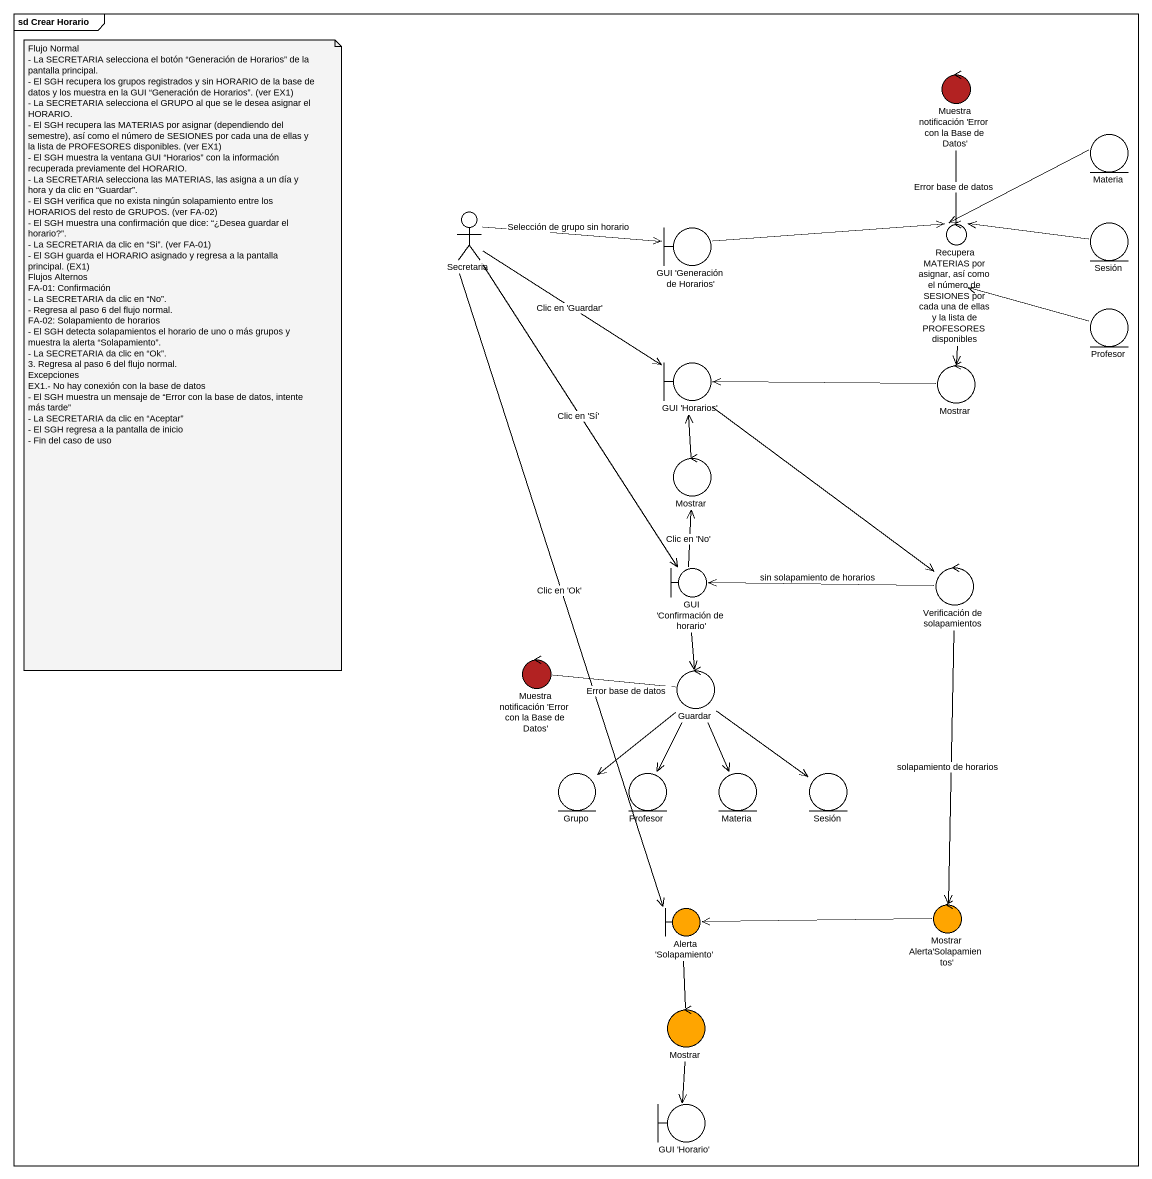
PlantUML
@startuml
mainframe sd Crear Horario
control "Muestra notificación 'Error con la Base de Datos'" as Muestra_notificación_Error #B22222
entity Materia
actor Secretaria
boundary "GUI 'Generación de Horarios'" as GUI_Generación_de_Horarios
control "Recupera MATERIAS por asignar, así como el número de SESIONES por cada una de ellas y la lista de PROFESORES disponibles" as Recupera_MATERIAS_por
entity Sesión
entity Profesor
boundary "GUI 'Horarios'" as GUI_Horarios
control Mostrar
control "Mostrar" as Mostrar_2
boundary "GUI 'Confirmación de horario'" as GUI_Confirmación_de_horario
control "Verificación de solapamientos" as Verificación_de
control "Muestra notificación 'Error con la Base de Datos'" as Muestra_notificación_Error_2 #B22222
control Guardar
entity Grupo
entity "Profesor" as Profesor_2
entity "Materia" as Materia_2
entity "Sesión" as Sesión_2
boundary "Alerta 'Solapamiento'" as Alerta_Solapamiento #FFA500
control "Mostrar Alerta'Solapamientos'" as Mostrar_Alerta_Solapamientos #FFA500
control "Mostrar" as Mostrar_3 #FFA500
boundary "GUI 'Horario'" as GUI_Horario
Materia --> Recupera_MATERIAS_por
Secretaria -right-> GUI_Generación_de_Horarios : Selección de grupo sin horario
Secretaria --> GUI_Horarios : Clic en 'Guardar'
Secretaria --> GUI_Confirmación_de_horario : Clic en 'Sí'
Secretaria --> Alerta_Solapamiento : Clic en 'Ok'
GUI_Generación_de_Horarios -right-> Recupera_MATERIAS_por
Recupera_MATERIAS_por -up- Muestra_notificación_Error : Error base de datos
Recupera_MATERIAS_por --> Mostrar
Sesión -left-> Recupera_MATERIAS_por
Profesor -left-> Recupera_MATERIAS_por
GUI_Horarios --> Verificación_de
Mostrar -left-> GUI_Horarios
Mostrar_2 -up-> GUI_Horarios
GUI_Confirmación_de_horario -up-> Mostrar_2 : Clic en 'No'
GUI_Confirmación_de_horario --> Guardar
Verificación_de -left-> GUI_Confirmación_de_horario : sin solapamiento de horarios
Verificación_de --> Mostrar_Alerta_Solapamientos : solapamiento de horarios
Guardar -left- Muestra_notificación_Error_2 : Error base de datos
Guardar --> Grupo
Guardar --> Profesor_2
Guardar --> Materia_2
Guardar --> Sesión_2
Alerta_Solapamiento -- Mostrar_3
Mostrar_Alerta_Solapamientos -left-> Alerta_Solapamiento
Mostrar_3 --> GUI_Horario
note as N1
  Flujo Normal
  - La SECRETARIA selecciona el botón “Generación de Horarios” de la pantalla principal.
  - El SGH recupera los grupos registrados y sin HORARIO de la base de datos y los muestra en la GUI “Generación de Horarios”. (ver EX1)
  - La SECRETARIA selecciona el GRUPO al que se le desea asignar el HORARIO.
  - El SGH recupera las MATERIAS por asignar (dependiendo del semestre), así como el número de SESIONES por cada una de ellas y la lista de PROFESORES disponibles. (ver EX1)
  - El SGH muestra la ventana GUI “Horarios” con la información recuperada previamente del HORARIO.
  - La SECRETARIA selecciona las MATERIAS, las asigna a un día y hora y da clic en “Guardar”.
  - El SGH verifica que no exista ningún solapamiento entre los HORARIOS del resto de GRUPOS. (ver FA-02)
  - El SGH muestra una confirmación que dice: “¿Desea guardar el horario?”.
  - La SECRETARIA da clic en “Si”. (ver FA-01)
  - El SGH guarda el HORARIO asignado y regresa a la pantalla principal. (EX1)
  Flujos Alternos
  FA-01: Confirmación
  - La SECRETARIA da clic en “No”.
  - Regresa al paso 6 del flujo normal.
  FA-02: Solapamiento de horarios
  - El SGH detecta solapamientos el horario de uno o más grupos y muestra la alerta “Solapamiento”.
  - La SECRETARIA da clic en “Ok”.
  3. Regresa al paso 6 del flujo normal.
  Excepciones
  EX1.- No hay conexión con la base de datos
  - El SGH muestra un mensaje de “Error con la base de datos, intente más tarde”
  - La SECRETARIA da clic en “Aceptar”
  - El SGH regresa a la pantalla de inicio
  - Fin del caso de uso
end note
@enduml
